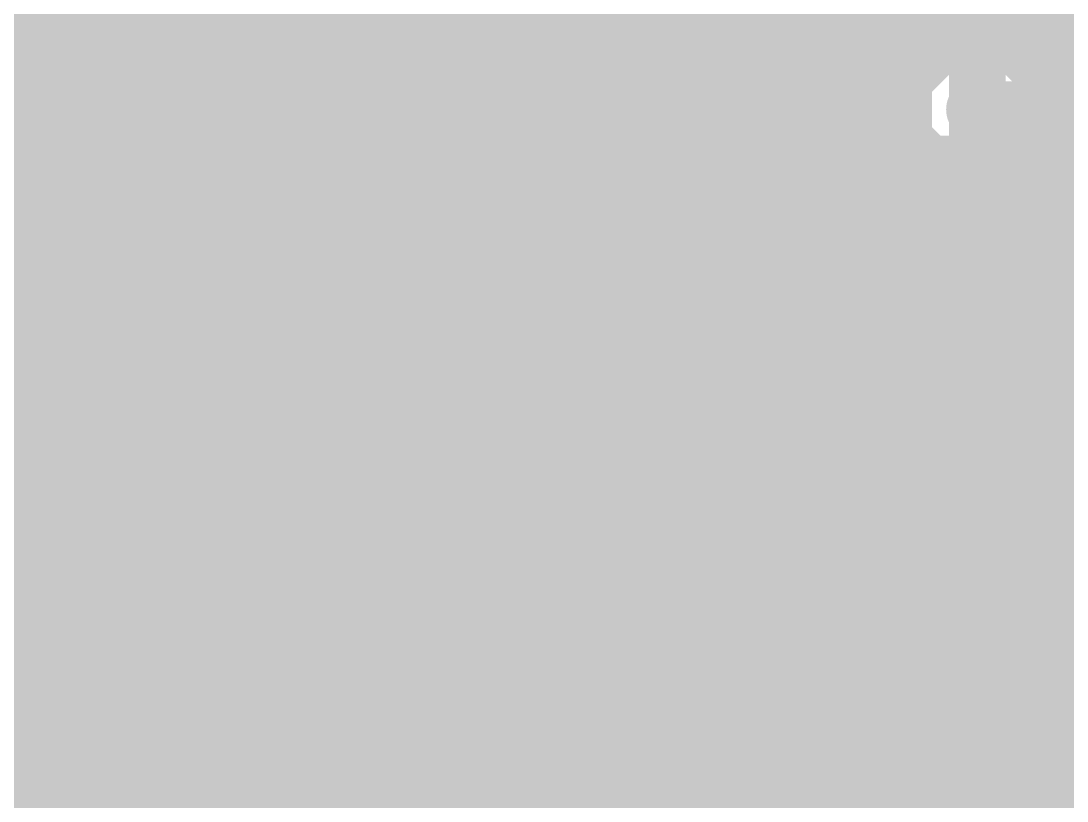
# Model space of a CAD drawing. Extents: x -5 to 208, y -5 to 206.
# Drawn here: x 170.14 to 181.91, y 170.58 to 179.36 of the extents above; entities that cross this region are included whole.
import ezdxf

# ---------------------------------------------------------------- set-up
doc = ezdxf.new("R2010")
doc.units = 0
doc.header["$MEASUREMENT"] = 0
doc.layers.get('0').update_dxf_attribs({"linetype": 'CONTINUOUS'})
for name, color, linetype in [('22-301-0_BOT', 7, 'CONTINUOUS'), ('22-301-0_DRD', 7, 'CONTINUOUS'), ('22-301-0_IN1', 1, 'CONTINUOUS'), ('22-301-0_IN2', 4, 'CONTINUOUS'), ('22-301-0_SMT', 5, 'CONTINUOUS'), ('22-301-0_SST', 10, 'CONTINUOUS'), ('22-301-0_TOP', 14, 'CONTINUOUS'), ('THRUHOLE_TAP', 11, 'CONTINUOUS')]:
    doc.layers.add(name, color=color, linetype=linetype)

# ---------------------------------------------------------------- blocks, each defined once
blk = doc.blocks.new('ROUND_66')
at = {"const_width": 0.35052}
blk.add_lwpolyline([(-0.17526, 0, 1), (0.17526, 0, 1)], format="xyb", close=True, dxfattribs=at)
blk = doc.blocks.new('ROUND_70')
at = {"const_width": 0.35052}
blk.add_lwpolyline([(-0.17526, 0, 1), (0.17526, 0, 1)], format="xyb", close=True, dxfattribs=at)
blk = doc.blocks.new('ROUND_69')
at = {"const_width": 0.35052}
blk.add_lwpolyline([(-0.17526, 0, 1), (0.17526, 0, 1)], format="xyb", close=True, dxfattribs=at)
blk = doc.blocks.new('RECTANGLE_6')
blk.add_solid([(0.4826, 0.4064), (0.4826, -0.4064), (-0.4826, 0.4064), (-0.4826, -0.4064)])
blk = doc.blocks.new('OBLONG_49')
at = {"const_width": 0.65024}
blk.add_lwpolyline([(0, 0.50038), (0, -0.50038)], dxfattribs=at)
at = {"const_width": 0.32512}
for points in [[(-0.16256, 0.50038, 1), (0.16256, 0.50038, 1)], [(-0.16256, -0.50038, 1), (0.16256, -0.50038, 1)]]:
    blk.add_lwpolyline(points, format="xyb", close=True, dxfattribs=at)
blk = doc.blocks.new('ROUND_74')
at = {"const_width": 0.10033}
blk.add_lwpolyline([(-0.050164, 0, 1), (0.050164, 0, 1)], format="xyb", close=True, dxfattribs=at)

msp = doc.modelspace()

# ---------------------------------------------------------------- linework, layer by layer
at = {"layer": '22-301-0_BOT'}
for points, const_width in [([(179.1462, 192.07226), (179.1462, 166.37)], 0.254), ([(179.3748, 192.1383), (179.3748, 166.37)], 0.254), ([(179.6034, 192.1383), (179.6034, 166.37)], 0.254), ([(179.832, 192.1383), (179.832, 166.37)], 0.254), ([(180.0606, 192.1383), (180.0606, 166.37)], 0.254), ([(180.2892, 192.1383), (180.2892, 178.65852)], 0.254), ([(180.5178, 192.1383), (180.5178, 178.92268)], 0.254), ([(180.7464, 192.1383), (180.7464, 179.02174)], 0.254), ([(180.975, 192.1383), (180.975, 179.03444)], 0.254), ([(181.2036, 192.1383), (181.2036, 179.0065)], 0.254), ([(181.4322, 192.1383), (181.4322, 179.0065)], 0.254), ([(181.6608, 192.1383), (181.6608, 179.0065)], 0.254), ([(181.8894, 192.1383), (181.8894, 179.0065)], 0.254), ([(178.9176, 191.84366), (178.9176, 170.04284)], 0.254), ([(178.689, 191.61506), (178.689, 170.2816)], 0.254), ([(178.4604, 191.38646), (178.4604, 170.5102)], 0.254), ([(178.2318, 191.15786), (178.2318, 170.7388)], 0.254), ([(178.0032, 190.92926), (178.0032, 170.87088)], 0.254), ([(177.7746, 190.70066), (177.7746, 170.9039)], 0.254), ([(177.546, 190.47206), (177.546, 170.9039)], 0.254), ([(177.3174, 190.24346), (177.3174, 170.9039)], 0.254), ([(177.0888, 190.01486), (177.0888, 170.9039)], 0.254), ([(176.8602, 189.78626), (176.8602, 170.9039)], 0.254), ([(176.6316, 189.55766), (176.6316, 170.9039)], 0.254), ([(176.403, 189.32906), (176.403, 170.9039)], 0.254), ([(176.1744, 189.10554), (176.1744, 170.9039)], 0.254), ([(170.2308, 188.9633), (170.2308, 166.37)], 0.254), ([(170.4594, 188.9633), (170.4594, 166.37)], 0.254), ([(170.688, 188.9633), (170.688, 166.37)], 0.254), ([(170.9166, 188.9633), (170.9166, 166.37)], 0.254), ([(171.1452, 188.9633), (171.1452, 166.37)], 0.254), ([(171.3738, 188.9633), (171.3738, 166.37)], 0.254), ([(171.6024, 188.9633), (171.6024, 166.37)], 0.254), ([(171.831, 188.9633), (171.831, 166.37)], 0.254), ([(172.0596, 188.9633), (172.0596, 166.37)], 0.254), ([(172.2882, 188.9633), (172.2882, 166.37)], 0.254), ([(172.5168, 188.9633), (172.5168, 166.37)], 0.254), ([(172.7454, 188.9633), (172.7454, 166.37)], 0.254), ([(172.974, 188.9633), (172.974, 166.37)], 0.254), ([(173.2026, 188.9633), (173.2026, 170.18)], 0.254), ([(173.4312, 188.9633), (173.4312, 170.4086)], 0.254), ([(173.6598, 188.9633), (173.6598, 170.6372)], 0.254), ([(173.8884, 188.9633), (173.8884, 170.8277)], 0.254), ([(174.117, 188.9633), (174.117, 170.89882)], 0.254), ([(174.3456, 188.9633), (174.3456, 170.9039)], 0.254), ([(174.5742, 188.9633), (174.5742, 170.9039)], 0.254), ([(174.8028, 188.9633), (174.8028, 170.9039)], 0.254), ([(175.0314, 188.9633), (175.0314, 170.9039)], 0.254), ([(175.26, 188.9633), (175.26, 170.9039)], 0.254), ([(175.4886, 188.9633), (175.4886, 170.9039)], 0.254), ([(175.7172, 188.9633), (175.7172, 170.9039)], 0.254), ([(175.9458, 188.9887), (175.9458, 170.9039)], 0.254), ([(187.5028, 179.4002), (118.9482, 179.4002)], 0.254), ([(187.5028, 179.1716), (118.9482, 179.1716)], 0.254), ([(186.93892, 179.0065), (181.10454, 179.0065)], 0.254), ([(186.93892, 179.0065), (181.10454, 179.0065)], 0.254), ([(180.55082, 178.943), (149.04212, 178.943)], 0.254), ([(180.31968, 178.7144), (149.20976, 178.7144)], 0.254), ([(187.1472, 178.3588), (180.8988, 178.3588)], 0.635), ([(187.2742, 178.3588), (187.1472, 178.3588), (180.8988, 178.3588)], 0.635), ([(180.23078, 178.4858), (149.26818, 178.4858)], 0.254), ([(180.2257, 178.2572), (149.24532, 178.2572)], 0.254), ([(180.30444, 178.0286), (149.13356, 178.0286)], 0.254), ([(180.2892, 178.05654), (180.2892, 166.37)], 0.254), ([(180.51018, 177.8), (148.8313, 177.8)], 0.254), ([(180.5178, 177.79492), (180.5178, 166.37)], 0.254), ([(180.7464, 177.69586), (180.7464, 166.37)], 0.254), ([(180.975, 177.68316), (180.975, 166.37)], 0.254), ([(186.93892, 177.7111), (181.10454, 177.7111)], 0.254), ([(186.93892, 177.7111), (181.10454, 177.7111)], 0.254), ([(181.2036, 177.7111), (181.2036, 166.37)], 0.254), ([(181.4322, 177.7111), (181.4322, 166.37)], 0.254), ([(181.6608, 177.7111), (181.6608, 166.37)], 0.254), ([(181.8894, 177.7111), (181.8894, 166.37)], 0.254), ([(187.5028, 177.5714), (118.9482, 177.5714)], 0.254), ([(187.5028, 177.3428), (118.9482, 177.3428)], 0.254), ([(187.5028, 177.1142), (118.9482, 177.1142)], 0.254), ([(187.5028, 176.8856), (118.9482, 176.8856)], 0.254), ([(187.5028, 176.657), (118.9482, 176.657)], 0.254), ([(187.28436, 176.4284), (118.9482, 176.4284)], 0.254), ([(187.09894, 176.1998), (119.63908, 176.1998)], 0.254), ([(187.03036, 175.9712), (119.84736, 175.9712)], 0.254), ([(187.04306, 175.7426), (119.92356, 175.7426)], 0.254), ([(187.14212, 175.514), (119.92102, 175.514)], 0.254), ([(187.2488, 175.2854), (119.83212, 175.2854)], 0.254), ([(187.2488, 175.0568), (119.60098, 175.0568)], 0.254), ([(187.2488, 174.8282), (149.09292, 174.8282)], 0.254), ([(187.2488, 174.5996), (149.23008, 174.5996)], 0.254), ([(187.2488, 174.371), (149.27072, 174.371)], 0.254), ([(187.2488, 174.1424), (149.23008, 174.1424)], 0.254), ([(187.2488, 173.9138), (149.09292, 173.9138)], 0.254), ([(187.2488, 173.6852), (119.4562, 173.6852)], 0.254), ([(187.2488, 173.4566), (120.23852, 173.4566)], 0.254), ([(187.2488, 173.228), (120.39092, 173.228)], 0.254), ([(187.2488, 172.9994), (120.43918, 172.9994)], 0.254), ([(187.2488, 172.7708), (120.4087, 172.7708)], 0.254), ([(187.2488, 172.5422), (120.28678, 172.5422)], 0.254), ([(187.2488, 172.3136), (119.9642, 172.3136)], 0.254), ([(187.2488, 172.085), (119.9642, 172.085)], 0.254), ([(187.2488, 171.8564), (119.9642, 171.8564)], 0.254), ([(183.12638, 171.6278), (119.9642, 171.6278)], 0.254), ([(182.92064, 171.3992), (119.9642, 171.3992)], 0.254), ([(182.8419, 171.1706), (119.9642, 171.1706)], 0.254), ([(182.84698, 170.942), (119.9642, 170.942)], 0.254), ([(177.8, 170.9039), (174.1932, 170.9039)], 0.254), ([(173.73346, 170.7134), (119.9642, 170.7134)], 0.254), ([(173.72838, 170.70578), (173.20768, 170.18762)], 0.254), ([(182.93588, 170.7134), (178.2572, 170.7134)], 0.254), ([(178.26482, 170.70578), (178.83378, 170.13682)], 0.254), ([(173.50486, 170.4848), (119.9642, 170.4848)], 0.254), ([(183.16702, 170.4848), (178.4858, 170.4848)], 0.254)]:
    msp.add_lwpolyline(points, dxfattribs=dict(at, const_width=const_width))
at = {"layer": '22-301-0_BOT', "const_width": 0.254}
for points in [[(180.8988, 179.03952, 0.4142136), (180.21808, 178.3588)], [(181.10454, 179.0065, 0.0770437), (180.8988, 179.03839)], [(180.21808, 178.3588, 0.4142136), (180.8988, 177.67808)], [(180.8988, 177.67808, 0.0770435), (181.10488, 177.71002)], [(174.1932, 170.9039, 0.1989129), (173.73521, 170.71419)], [(174.1932, 170.9039, 0.1989129), (173.73521, 170.71419)], [(178.2572, 170.7134, 0.1989124), (177.8, 170.90278)]]:
    msp.add_lwpolyline(points, format="xyb", dxfattribs=at)
at = {"layer": '22-301-0_DRD', "const_width": 0.254}
for points in [[(180.6448, 178.9938), (180.2638, 178.6128)], [(180.6448, 178.9938), (180.2638, 178.6128)], [(181.1528, 178.9938), (180.6448, 178.9938)], [(181.1528, 178.9938), (180.6448, 178.9938)], [(181.5338, 178.6128), (181.1528, 178.9938)], [(181.5338, 178.6128), (181.1528, 178.9938)], [(180.2638, 178.6128), (180.2638, 178.1048)], [(180.2638, 178.6128), (180.2638, 178.1048)], [(181.5338, 178.1048), (181.5338, 178.6128)], [(181.5338, 178.1048), (181.5338, 178.6128)], [(180.2638, 178.1048), (180.6448, 177.7238)], [(180.2638, 178.1048), (180.6448, 177.7238)], [(181.1528, 177.7238), (181.5338, 178.1048)], [(181.1528, 177.7238), (181.5338, 178.1048)], [(180.6448, 177.7238), (181.1528, 177.7238)], [(180.6448, 177.7238), (181.1528, 177.7238)], [(180.721, 175.26), (180.34, 174.879)], [(180.721, 175.26), (180.34, 174.879)], [(181.229, 175.26), (180.721, 175.26)], [(181.229, 175.26), (180.721, 175.26)], [(181.61, 174.879), (181.229, 175.26)], [(181.61, 174.879), (181.229, 175.26)], [(180.34, 174.879), (180.34, 174.371)], [(180.34, 174.879), (180.34, 174.371)], [(181.61, 174.371), (181.61, 174.879)], [(181.61, 174.371), (181.61, 174.879)], [(180.34, 174.371), (180.721, 173.99)], [(180.34, 174.371), (180.721, 173.99)], [(181.229, 173.99), (181.61, 174.371)], [(181.229, 173.99), (181.61, 174.371)], [(180.721, 173.99), (181.229, 173.99)], [(180.721, 173.99), (181.229, 173.99)], [(170.18, 171.704), (169.799, 172.085)], [(170.18, 171.704), (169.799, 172.085)], [(170.18, 171.196), (170.18, 171.704)], [(170.18, 171.196), (170.18, 171.704)], [(169.799, 170.815), (170.18, 171.196)], [(169.799, 170.815), (170.18, 171.196)]]:
    msp.add_lwpolyline(points, dxfattribs=at)
at = {"layer": '22-301-0_IN1', "const_width": 0.254}
for points in [[(171.6532, 203.327), (171.6532, 167.259)], [(171.8818, 203.327), (171.8818, 167.259)], [(172.1104, 203.327), (172.1104, 167.259)], [(172.339, 203.327), (172.339, 167.259)], [(172.5676, 203.327), (172.5676, 167.259)], [(172.7962, 203.327), (172.7962, 167.259)], [(173.0248, 203.327), (173.0248, 169.8625)], [(173.2534, 203.327), (173.2534, 170.16476)], [(173.482, 203.327), (173.482, 170.27652)], [(173.7106, 203.327), (173.7106, 170.29938)], [(173.9392, 203.327), (173.9392, 170.24096)], [(174.1678, 203.327), (174.1678, 170.07332)], [(174.3964, 203.327), (174.3964, 167.259)], [(174.625, 203.327), (174.625, 167.259)], [(174.8536, 203.327), (174.8536, 167.259)], [(175.0822, 203.327), (175.0822, 167.259)], [(175.3108, 203.327), (175.3108, 167.259)], [(175.5394, 203.327), (175.5394, 167.259)], [(175.768, 203.327), (175.768, 167.259)], [(175.9966, 203.327), (175.9966, 167.259)], [(176.2252, 203.327), (176.2252, 167.259)], [(176.4538, 203.327), (176.4538, 167.259)], [(176.6824, 203.327), (176.6824, 167.259)], [(176.911, 203.327), (176.911, 167.259)], [(177.1396, 203.327), (177.1396, 164.846)], [(177.3682, 203.327), (177.3682, 164.846)], [(177.5968, 203.327), (177.5968, 164.846)], [(177.8254, 203.327), (177.8254, 170.00728)], [(178.054, 203.327), (178.054, 170.21556)], [(178.2826, 203.327), (178.2826, 170.29176)], [(178.5112, 203.327), (178.5112, 170.28922)], [(178.7398, 203.327), (178.7398, 170.20032)], [(178.9684, 203.327), (178.9684, 169.96918)], [(179.197, 203.327), (179.197, 164.846)], [(179.4256, 203.327), (179.4256, 164.846)], [(179.6542, 203.327), (179.6542, 164.846)], [(179.8828, 203.327), (179.8828, 164.846)], [(180.1114, 203.327), (180.1114, 164.846)], [(180.34, 203.327), (180.34, 178.74488)], [(180.5686, 203.327), (180.5686, 178.95316)], [(180.7972, 203.327), (180.7972, 179.02936)], [(181.0258, 203.327), (181.0258, 179.02682)], [(181.2544, 203.327), (181.2544, 178.93792)], [(181.483, 203.327), (181.483, 178.70678)], [(181.7116, 203.327), (181.7116, 164.846)], [(181.9402, 203.327), (181.9402, 164.846)], [(171.4246, 200.60666), (171.4246, 167.259)], [(171.196, 200.19772), (171.196, 167.259)], [(170.9674, 200.00214), (170.9674, 167.259)], [(170.053, 199.8726), (170.053, 167.259)], [(170.2816, 199.82942), (170.2816, 167.259)], [(170.5102, 199.8345), (170.5102, 167.259)], [(170.7388, 199.89038), (170.7388, 167.259)], [(199.644, 179.3494), (118.79072, 179.3494)], [(199.644, 179.1208), (107.73664, 179.1208)], [(180.47716, 178.8922), (149.09292, 178.8922)], [(186.72556, 178.8922), (181.32044, 178.8922)], [(180.29174, 178.6636), (149.23008, 178.6636)], [(186.54014, 178.6636), (181.50586, 178.6636)], [(180.22316, 178.435), (149.27072, 178.435)], [(186.47156, 178.435), (181.57444, 178.435)], [(180.23586, 178.2064), (149.23008, 178.2064)], [(186.48426, 178.2064), (181.56174, 178.2064)], [(180.33492, 177.9778), (149.09292, 177.9778)], [(180.34, 177.97018), (180.34, 164.846)], [(186.58332, 177.9778), (181.46268, 177.9778)], [(181.483, 178.01082), (181.483, 164.846)], [(180.59654, 177.7492), (111.27232, 177.7492)], [(180.5686, 177.76444), (180.5686, 164.846)], [(180.7972, 177.6857), (180.7972, 164.846)], [(181.0258, 177.69078), (181.0258, 164.846)], [(186.84494, 177.7492), (181.19852, 177.7492)], [(181.2544, 177.77968), (181.2544, 164.846)], [(189.20206, 177.5206), (111.16056, 177.5206)], [(189.30112, 177.292), (110.8583, 177.292)], [(189.56274, 177.0634), (97.31502, 177.0634)], [(199.644, 176.8348), (97.68078, 176.8348)], [(199.644, 176.6062), (97.8027, 176.6062)], [(187.22594, 176.3776), (97.83318, 176.3776)], [(187.07608, 176.149), (119.70512, 176.149)], [(187.02528, 175.9204), (119.87276, 175.9204)], [(187.05576, 175.6918), (119.93118, 175.6918)], [(187.18022, 175.4632), (119.90832, 175.4632)], [(187.54344, 175.2346), (119.79656, 175.2346)], [(199.644, 175.006), (148.8313, 175.006)], [(199.644, 174.7774), (149.13356, 174.7774)], [(199.644, 174.5488), (149.24532, 174.5488)], [(199.644, 174.3202), (149.26818, 174.3202)], [(199.644, 174.0916), (149.20976, 174.0916)], [(199.644, 173.863), (149.04212, 173.863)], [(199.644, 173.6344), (119.92102, 173.6344)], [(199.644, 173.4058), (120.28678, 173.4058)], [(199.644, 173.1772), (120.4087, 173.1772)], [(199.644, 172.9486), (120.43918, 172.9486)], [(199.644, 172.72), (120.39092, 172.72)], [(199.644, 172.4914), (120.23852, 172.4914)], [(199.644, 172.2628), (112.03432, 172.2628)], [(199.644, 172.0342), (112.05718, 172.0342)], [(199.644, 171.8056), (111.99876, 171.8056)], [(183.06288, 171.577), (111.83112, 171.577)], [(182.89524, 171.3484), (109.25556, 171.3484)], [(182.83682, 171.1198), (109.17936, 171.1198)], [(182.85714, 170.8912), (108.97108, 170.8912)], [(182.9689, 170.6626), (92.49918, 170.6626)]]:
    msp.add_lwpolyline(points, dxfattribs=at)
for points in [[(180.8988, 179.03952, 0.4142136), (180.21808, 178.3588)], [(181.57952, 178.3588, 0.4142136), (180.8988, 179.03952)], [(180.21808, 178.3588, 0.4142136), (180.8988, 177.67808)], [(180.8988, 177.67808, 0.4142136), (181.57952, 178.3588)]]:
    msp.add_lwpolyline(points, format="xyb", dxfattribs=at)
at = {"layer": '22-301-0_IN2', "const_width": 0.254}
for points in [[(22.352, 180.467), (22.352, 180.34), (23.368, 179.324), (106.172, 179.324), (106.807, 179.959), (107.315, 179.959), (108.077, 179.197), (146.812, 179.197), (147.066, 179.451), (196.469, 179.451), (197.485, 180.467)], [(189.865, 177.673), (148.209, 177.673), (147.955, 177.927), (110.617, 177.927)], [(189.36208, 177.2158), (148.209, 177.2158)], [(170.053, 177.2158), (170.053, 176.3522)], [(170.2816, 177.2158), (170.2816, 176.3522)], [(170.5102, 177.2158), (170.5102, 176.3522)], [(170.7388, 177.2158), (170.7388, 176.3522)], [(170.9674, 177.2158), (170.9674, 176.3522)], [(171.196, 177.2158), (171.196, 176.3522)], [(171.4246, 177.2158), (171.4246, 176.3522)], [(171.6532, 177.2158), (171.6532, 176.3522)], [(171.8818, 177.2158), (171.8818, 176.3522)], [(172.1104, 177.2158), (172.1104, 176.3522)], [(172.339, 177.2158), (172.339, 176.3522)], [(172.5676, 177.2158), (172.5676, 176.3522)], [(172.7962, 177.2158), (172.7962, 176.3522)], [(173.0248, 177.2158), (173.0248, 176.3522)], [(173.2534, 177.2158), (173.2534, 176.3522)], [(173.482, 177.2158), (173.482, 176.3522)], [(173.7106, 177.2158), (173.7106, 176.3522)], [(173.9392, 177.2158), (173.9392, 176.3522)], [(174.1678, 177.2158), (174.1678, 176.3522)], [(174.3964, 177.2158), (174.3964, 176.3522)], [(174.625, 177.2158), (174.625, 176.3522)], [(174.8536, 177.2158), (174.8536, 176.3522)], [(175.0822, 177.2158), (175.0822, 176.3522)], [(175.3108, 177.2158), (175.3108, 176.3522)], [(175.5394, 177.2158), (175.5394, 176.3522)], [(175.768, 177.2158), (175.768, 176.3522)], [(175.9966, 177.2158), (175.9966, 176.3522)], [(176.2252, 177.2158), (176.2252, 176.3522)], [(176.4538, 177.2158), (176.4538, 176.3522)], [(176.6824, 177.2158), (176.6824, 176.3522)], [(176.911, 177.2158), (176.911, 176.3522)], [(177.1396, 177.2158), (177.1396, 176.3522)], [(177.3682, 177.2158), (177.3682, 176.3522)], [(177.5968, 177.2158), (177.5968, 176.3522)], [(177.8254, 177.2158), (177.8254, 176.3522)], [(178.054, 177.2158), (178.054, 176.3522)], [(178.2826, 177.2158), (178.2826, 176.3522)], [(178.5112, 177.2158), (178.5112, 176.3522)], [(178.7398, 177.2158), (178.7398, 176.3522)], [(178.9684, 177.2158), (178.9684, 176.3522)], [(179.197, 177.2158), (179.197, 176.3522)], [(179.4256, 177.2158), (179.4256, 176.3522)], [(179.6542, 177.2158), (179.6542, 176.3522)], [(179.8828, 177.2158), (179.8828, 176.3522)], [(180.1114, 177.2158), (180.1114, 176.3522)], [(180.34, 177.2158), (180.34, 176.3522)], [(180.5686, 177.2158), (180.5686, 176.3522)], [(180.7972, 177.2158), (180.7972, 176.3522)], [(181.0258, 177.2158), (181.0258, 176.3522)], [(181.2544, 177.2158), (181.2544, 176.3522)], [(181.483, 177.2158), (181.483, 176.3522)], [(181.7116, 177.2158), (181.7116, 176.3522)], [(181.9402, 177.2158), (181.9402, 176.3522)], [(199.644, 176.9872), (97.50298, 176.9872)], [(199.644, 176.7586), (147.60702, 176.7586)], [(187.46216, 176.53), (147.83816, 176.53)], [(97.155, 176.403), (147.32, 176.403), (147.828, 175.895), (187.706, 175.895)], [(187.20308, 176.3522), (148.01596, 176.3522)], [(187.20308, 175.4378), (148.16836, 175.4378)], [(170.053, 175.4378), (170.053, 172.6692)], [(170.2816, 175.4378), (170.2816, 172.6692)], [(170.5102, 175.4378), (170.5102, 172.6692)], [(170.7388, 175.4378), (170.7388, 172.6692)], [(170.9674, 175.4378), (170.9674, 172.6692)], [(171.196, 175.4378), (171.196, 172.6692)], [(171.4246, 175.4378), (171.4246, 172.6692)], [(171.6532, 175.4378), (171.6532, 172.6692)], [(171.8818, 175.4378), (171.8818, 172.6692)], [(172.1104, 175.4378), (172.1104, 172.6692)], [(172.339, 175.4378), (172.339, 172.6692)], [(172.5676, 175.4378), (172.5676, 172.6692)], [(172.7962, 175.4378), (172.7962, 172.6692)], [(173.0248, 175.4378), (173.0248, 172.6692)], [(173.2534, 175.4378), (173.2534, 172.6692)], [(173.482, 175.4378), (173.482, 172.6692)], [(173.7106, 175.4378), (173.7106, 172.6692)], [(173.9392, 175.4378), (173.9392, 172.6692)], [(174.1678, 175.4378), (174.1678, 172.6692)], [(174.3964, 175.4378), (174.3964, 172.6692)], [(174.625, 175.4378), (174.625, 172.6692)], [(174.8536, 175.4378), (174.8536, 172.6692)], [(175.0822, 175.4378), (175.0822, 172.6692)], [(175.3108, 175.4378), (175.3108, 172.6692)], [(175.5394, 175.4378), (175.5394, 172.6692)], [(175.768, 175.4378), (175.768, 172.6692)], [(175.9966, 175.4378), (175.9966, 172.6692)], [(176.2252, 175.4378), (176.2252, 172.6692)], [(176.4538, 175.4378), (176.4538, 172.6692)], [(176.6824, 175.4378), (176.6824, 172.6692)], [(176.911, 175.4378), (176.911, 172.6692)], [(177.1396, 175.4378), (177.1396, 172.6692)], [(177.3682, 175.4378), (177.3682, 172.6692)], [(177.5968, 175.4378), (177.5968, 172.6692)], [(177.8254, 175.4378), (177.8254, 172.6692)], [(178.054, 175.4378), (178.054, 172.6692)], [(178.2826, 175.4378), (178.2826, 172.6692)], [(178.5112, 175.4378), (178.5112, 172.6692)], [(178.7398, 175.4378), (178.7398, 172.6692)], [(178.9684, 175.4378), (178.9684, 172.6692)], [(179.197, 175.4378), (179.197, 172.6692)], [(179.4256, 175.4378), (179.4256, 172.6692)], [(179.6542, 175.4378), (179.6542, 172.6692)], [(179.8828, 175.4378), (179.8828, 172.6692)], [(180.1114, 175.4378), (180.1114, 172.6692)], [(180.34, 175.4378), (180.34, 172.6692)], [(180.5686, 175.4378), (180.5686, 172.6692)], [(180.7972, 175.4378), (180.7972, 172.6692)], [(181.0258, 175.4378), (181.0258, 172.6692)], [(181.2544, 175.4378), (181.2544, 172.6692)], [(181.483, 175.4378), (181.483, 172.6692)], [(181.7116, 175.4378), (181.7116, 172.6692)], [(181.9402, 175.4378), (181.9402, 172.6692)], [(187.25388, 175.387), (148.21916, 175.387)], [(199.644, 175.1584), (148.44776, 175.1584)], [(199.644, 174.9298), (148.97608, 174.9298)], [(199.644, 174.7012), (149.18436, 174.7012)], [(199.644, 174.4726), (149.26056, 174.4726)], [(199.644, 174.244), (149.25802, 174.244)], [(199.644, 174.0154), (149.16912, 174.0154)], [(199.644, 173.7868), (148.93798, 173.7868)], [(199.644, 173.5582), (120.10898, 173.5582)], [(199.644, 173.3296), (120.34012, 173.3296)], [(199.644, 173.101), (120.42902, 173.101)], [(199.644, 172.8724), (120.43156, 172.8724)], [(182.499, 172.6692), (120.36806, 172.6692)], [(183.515, 171.069), (183.515, 171.196), (182.499, 172.212), (111.252, 172.212), (111.379, 172.085)], [(182.3339, 171.7294), (111.95812, 171.7294)], [(182.3085, 171.7548), (111.97336, 171.7548)], [(170.053, 171.7548), (170.053, 170.7642)], [(170.2816, 171.7548), (170.2816, 170.7642)], [(170.5102, 171.7548), (170.5102, 170.7642)], [(170.7388, 171.7548), (170.7388, 170.7642)], [(170.9674, 171.7548), (170.9674, 170.7642)], [(171.196, 171.7548), (171.196, 170.7642)], [(171.4246, 171.7548), (171.4246, 170.7642)], [(171.6532, 171.7548), (171.6532, 170.7642)], [(171.8818, 171.7548), (171.8818, 170.7642)], [(172.1104, 171.7548), (172.1104, 170.7642)], [(172.339, 171.7548), (172.339, 170.7642)], [(172.5676, 171.7548), (172.5676, 170.7642)], [(172.7962, 171.7548), (172.7962, 170.7642)], [(173.0248, 171.7548), (173.0248, 170.7642)], [(173.2534, 171.7548), (173.2534, 170.7642)], [(173.482, 171.7548), (173.482, 170.7642)], [(173.7106, 171.7548), (173.7106, 170.7642)], [(173.9392, 171.7548), (173.9392, 170.7642)], [(174.1678, 171.7548), (174.1678, 170.7642)], [(174.3964, 171.7548), (174.3964, 170.7642)], [(174.625, 171.7548), (174.625, 170.7642)], [(174.8536, 171.7548), (174.8536, 170.7642)], [(175.0822, 171.7548), (175.0822, 170.7642)], [(175.3108, 171.7548), (175.3108, 170.7642)], [(175.5394, 171.7548), (175.5394, 170.7642)], [(175.768, 171.7548), (175.768, 170.7642)], [(175.9966, 171.7548), (175.9966, 170.7642)], [(176.2252, 171.7548), (176.2252, 170.7642)], [(176.4538, 171.7548), (176.4538, 170.7642)], [(176.6824, 171.7548), (176.6824, 170.7642)], [(176.911, 171.7548), (176.911, 170.7642)], [(177.1396, 171.7548), (177.1396, 170.7642)], [(177.3682, 171.7548), (177.3682, 170.7642)], [(177.5968, 171.7548), (177.5968, 170.7642)], [(177.8254, 171.7548), (177.8254, 170.7642)], [(178.054, 171.7548), (178.054, 170.7642)], [(178.2826, 171.7548), (178.2826, 170.7642)], [(178.5112, 171.7548), (178.5112, 170.7642)], [(178.7398, 171.7548), (178.7398, 170.7642)], [(178.9684, 171.7548), (178.9684, 170.7642)], [(179.197, 171.7548), (179.197, 170.7642)], [(179.4256, 171.7548), (179.4256, 170.7642)], [(179.6542, 171.7548), (179.6542, 170.7642)], [(179.8828, 171.7548), (179.8828, 170.7642)], [(180.1114, 171.7548), (180.1114, 170.7642)], [(180.34, 171.7548), (180.34, 170.7642)], [(180.5686, 171.7548), (180.5686, 170.7642)], [(180.7972, 171.7548), (180.7972, 170.7642)], [(181.0258, 171.7548), (181.0258, 170.7642)], [(181.2544, 171.7548), (181.2544, 170.7642)], [(181.483, 171.7548), (181.483, 170.7642)], [(181.7116, 171.7548), (181.7116, 170.7642)], [(181.9402, 171.7548), (181.9402, 170.7642)], [(182.5625, 171.5008), (111.72698, 171.5008)], [(182.7911, 171.2722), (109.24032, 171.2722)], [(182.83428, 171.0436), (121.95302, 171.0436)], [(182.88508, 170.815), (122.18416, 170.815)], [(182.90794, 170.7642), (122.23496, 170.7642)]]:
    msp.add_lwpolyline(points, dxfattribs=at)
at = {"layer": '22-301-0_SST', "const_width": 0.1524}
for points in [[(180.1622, 179.07), (179.9336, 179.07), (179.9336, 182.245), (184.4802, 182.245), (184.4802, 179.07), (180.1622, 179.07)], [(175.0695, 180.5305), (175.0695, 177.6095), (176.7078, 177.6095), (176.7078, 180.5305), (175.0695, 180.5305)], [(180.1495, 177.9905), (180.1495, 175.0695), (181.7878, 175.0695), (181.7878, 177.9905), (180.1495, 177.9905)], [(168.7195, 177.3555), (168.7195, 174.4345), (170.3578, 174.4345), (170.3578, 177.3555), (168.7195, 177.3555)], [(171.2595, 177.3555), (171.2595, 174.4345), (172.8978, 174.4345), (172.8978, 177.3555), (171.2595, 177.3555)], [(173.1645, 177.3555), (173.1645, 174.4345), (174.8028, 174.4345), (174.8028, 177.3555), (173.1645, 177.3555)], [(175.0695, 177.3555), (175.0695, 174.4345), (176.7078, 174.4345), (176.7078, 177.3555), (175.0695, 177.3555)], [(178.88458, 176.87036), (178.7144, 176.93132), (178.7144, 177.28692), (178.88458, 177.34534), (179.56276, 177.34534), (179.7304, 177.28692), (179.7304, 176.93132), (179.56276, 176.87036)], [(178.7144, 176.38776), (179.7304, 176.03216), (179.7304, 176.50714)], [(178.7144, 175.54956), (179.7304, 175.19396), (179.7304, 175.66894)], [(169.60342, 174.19828), (169.60342, 173.84268), (169.77106, 173.7233), (169.94124, 173.7233), (170.11142, 173.84268), (170.11142, 174.19828), (169.09542, 174.19828)], [(179.63642, 174.19828), (179.63642, 173.84268), (179.80406, 173.7233), (179.97424, 173.7233), (180.14442, 173.84268), (180.14442, 174.19828), (179.12842, 174.19828)], [(172.1104, 174.04334), (172.1104, 173.68774), (172.28058, 173.56836), (172.45076, 173.56836), (172.6184, 173.68774), (172.6184, 174.04334), (171.6024, 174.04334)], [(173.8884, 174.04334), (173.8884, 173.68774), (174.05858, 173.56836), (174.22876, 173.56836), (174.3964, 173.68774), (174.3964, 174.04334), (173.3804, 174.04334)], [(175.7934, 174.04334), (175.7934, 173.68774), (175.96358, 173.56836), (176.13376, 173.56836), (176.3014, 173.68774), (176.3014, 174.04334), (175.2854, 174.04334)], [(179.63642, 173.9011), (179.12842, 173.7233)], [(172.1104, 173.74616), (171.6024, 173.56836)], [(173.8884, 173.74616), (173.3804, 173.56836)], [(175.7934, 173.74616), (175.2854, 173.56836)], [(169.09542, 173.12386), (170.11142, 173.12386), (169.94124, 173.2407)], [(171.77258, 173.20514), (171.6024, 173.08576), (171.6024, 172.84954), (171.77258, 172.73016), (171.94276, 172.73016), (172.28058, 172.96892), (172.6184, 172.73016), (172.6184, 173.20514)], [(173.55058, 173.20514), (173.3804, 173.08576), (173.3804, 172.84954), (173.55058, 172.73016), (173.72076, 172.73016), (174.05858, 172.96892), (174.3964, 172.73016), (174.3964, 173.20514)], [(175.45558, 173.20514), (175.2854, 173.08576), (175.2854, 172.84954), (175.45558, 172.73016), (175.62576, 172.73016), (175.96358, 172.96892), (176.3014, 172.73016), (176.3014, 173.20514)], [(179.12842, 173.00448), (179.12842, 173.2407)], [(179.12842, 173.12386), (180.14442, 173.12386), (179.97424, 173.2407)], [(179.12842, 172.46346), (179.29606, 172.5803), (179.46624, 172.64126), (179.80406, 172.64126), (179.97424, 172.5803), (180.14442, 172.46346), (180.14442, 172.34408), (179.97424, 172.2247), (179.80406, 172.16628), (179.46624, 172.16628), (179.29606, 172.2247), (179.12842, 172.34408), (179.12842, 172.46346)], [(169.09542, 172.4025), (170.11142, 172.4025), (169.94124, 172.52188)], [(171.94276, 171.89196), (171.94276, 172.36694), (172.6184, 172.13072), (172.6184, 172.01134), (171.6024, 172.01134)], [(173.55058, 172.36694), (173.3804, 172.24756), (173.3804, 172.01134), (173.55058, 171.89196), (173.72076, 171.89196), (174.05858, 172.13072), (174.3964, 171.89196), (174.3964, 172.36694)], [(175.45558, 172.36694), (175.2854, 172.30852), (175.2854, 171.95292), (175.45558, 171.89196), (175.7934, 171.89196), (175.96358, 172.01134), (175.96358, 172.36694), (176.3014, 172.36694), (176.3014, 171.89196)], [(169.26306, 171.9199), (169.09542, 171.80306), (169.09542, 171.5643), (169.26306, 171.44746), (169.43324, 171.44746), (169.77106, 171.68368), (170.11142, 171.44746), (170.11142, 171.9199)], [(179.12842, 171.44746), (179.12842, 171.68368)], [(179.12842, 171.5643), (180.14442, 171.5643), (179.97424, 171.68368)], [(170.3705, 168.0845), (170.3705, 171.0055), (168.7322, 171.0055), (168.7322, 168.0845), (170.3705, 168.0845)], [(172.9105, 168.0845), (172.9105, 171.0055), (171.2722, 171.0055), (171.2722, 168.0845), (172.9105, 168.0845)], [(174.04842, 170.89628), (174.04842, 170.54068), (174.21606, 170.4213), (174.38624, 170.4213), (174.55642, 170.54068), (174.55642, 170.89628), (173.54042, 170.89628)], [(180.5305, 168.0845), (180.5305, 171.0055), (178.8922, 171.0055), (178.8922, 168.0845), (180.5305, 168.0845)], [(174.04842, 170.5991), (173.54042, 170.4213)]]:
    msp.add_lwpolyline(points, dxfattribs=at)
at = {"layer": '22-301-0_TOP'}
for points, const_width in [([(178.3334, 183.896), (178.3334, 176.83226)], 0.254), ([(178.1048, 183.6674), (178.1048, 176.60366)], 0.254), ([(177.8762, 183.4388), (177.8762, 176.16678)], 0.254), ([(177.6476, 183.2102), (177.6476, 173.35246)], 0.254), ([(177.419, 182.9816), (177.419, 173.12386)], 0.254), ([(177.1904, 182.753), (177.1904, 172.89526)], 0.254), ([(176.9618, 182.5244), (176.9618, 172.66666)], 0.254), ([(140.335, 178.435), (140.335, 180.086), (142.494, 182.245), (159.639, 182.245), (161.671, 180.213), (169.799, 180.213), (170.815, 179.197), (170.815, 178.435)], 0.635), ([(179.705, 170.2562), (182.245, 172.7962), (182.245, 180.848), (181.483, 181.61), (180.9242, 181.61)], 0.635), ([(176.8856, 180.6956), (176.8856, 179.2732)], 0.254), ([(174.9044, 180.51018), (174.9044, 179.2732)], 0.254), ([(174.9044, 180.51018), (174.9044, 179.2732)], 0.254), ([(172.847, 180.4035), (172.847, 179.27066)], 0.254), ([(173.0756, 180.4035), (173.0756, 177.5206)], 0.254), ([(173.3042, 180.4035), (173.3042, 177.5206)], 0.254), ([(173.5328, 180.4035), (173.5328, 177.5206)], 0.254), ([(173.7614, 180.4035), (173.7614, 177.5206)], 0.254), ([(173.99, 180.4035), (173.99, 177.5206)], 0.254), ([(174.2186, 180.4035), (174.2186, 177.5206)], 0.254), ([(174.4472, 180.4035), (174.4472, 177.5206)], 0.254), ([(174.6758, 180.42128), (174.6758, 177.5206)], 0.254), ([(178.562, 180.2765), (178.562, 177.06086)], 0.254), ([(178.74742, 180.00218), (179.62118, 179.12842)], 0.254), ([(178.7906, 179.959), (178.7906, 177.28946)], 0.254), ([(180.9242, 179.705), (180.594, 179.705), (180.8988, 179.4002), (180.8988, 178.3588), (180.8988, 177.3174), (180.9242, 177.292), (180.975, 177.2412)], 0.635), ([(179.0192, 179.7304), (179.0192, 177.51806)], 0.254), ([(174.9044, 179.451), (172.73778, 179.451)], 0.254), ([(179.2986, 179.451), (176.8856, 179.451)], 0.254), ([(179.2478, 179.5018), (179.2478, 177.74666)], 0.254), ([(174.9044, 179.2224), (172.86732, 179.2224)], 0.254), ([(176.8856, 179.2732), (176.8856, 178.8668)], 0.254), ([(179.5272, 179.2224), (176.8856, 179.2224)], 0.254), ([(179.4764, 179.2732), (179.4764, 177.96256)], 0.254), ([(174.9044, 178.9938), (172.91558, 178.9938)], 0.254), ([(179.7812, 178.9938), (176.8856, 178.9938)], 0.254), ([(179.705, 179.05476), (179.705, 178.07686)], 0.254), ([(179.7812, 179.00142), (179.7812, 178.8541)], 0.254), ([(172.91812, 178.93538), (172.91812, 177.93462)], 0.254), ([(174.9044, 178.8668), (174.9044, 177.5206)], 0.254), ([(176.8856, 178.8668), (176.8856, 177.5206)], 0.254), ([(180.0733, 178.8541), (179.7812, 178.8541)], 0.254), ([(179.9336, 178.8541), (179.9336, 178.1175)], 0.254), ([(180.0733, 178.8541), (180.0733, 178.58994)], 0.254), ([(174.9044, 178.7652), (172.91812, 178.7652)], 0.254), ([(180.0733, 178.7652), (176.8856, 178.7652)], 0.254), ([(169.545, 175.1838), (170.1038, 175.1838), (170.815, 175.895), (170.815, 178.435)], 0.635), ([(172.085, 178.435), (172.085, 176.6062)], 0.635), ([(174.9044, 178.5366), (172.91812, 178.5366)], 0.254), ([(175.895, 178.3588), (175.895, 176.6062)], 0.635), ([(180.0606, 178.5366), (176.8856, 178.5366)], 0.254), ([(180.8988, 178.3588), (180.8988, 177.3174), (180.9242, 177.292), (180.975, 177.2412)], 0.635), ([(180.8988, 178.3588), (180.8988, 177.3174), (180.9242, 177.292), (180.975, 177.2412)], 0.635), ([(174.9044, 178.308), (172.91812, 178.308)], 0.254), ([(180.04282, 178.308), (176.8856, 178.308)], 0.254), ([(179.9844, 178.1556), (179.9844, 178.1175)], 0.254), ([(180.06568, 178.1556), (179.9844, 178.1556)], 0.254), ([(174.9044, 178.0794), (172.91812, 178.0794)], 0.254), ([(179.71008, 178.0794), (176.8856, 178.0794)], 0.254), ([(179.9844, 178.1175), (179.959, 178.1175)], 0.254), ([(172.9105, 177.82794), (172.9105, 177.5206)], 0.254), ([(174.9044, 177.8508), (172.91304, 177.8508)], 0.254), ([(179.3494, 177.8508), (176.8856, 177.8508)], 0.254), ([(179.36718, 177.86858), (178.11242, 176.61382)], 0.254), ([(174.9044, 177.6222), (172.9105, 177.6222)], 0.254), ([(179.1208, 177.6222), (176.8856, 177.6222)], 0.254), ([(172.9994, 177.5206), (172.9105, 177.5206)], 0.254), ([(173.0756, 177.5206), (172.9994, 177.5206)], 0.254), ([(174.9044, 177.5206), (173.0756, 177.5206)], 0.254), ([(180.975, 177.2412), (180.9242, 177.292), (179.959, 177.292), (178.689, 176.022), (178.689, 173.228), (174.625, 169.164), (174.625, 166.62908)], 0.635), ([(176.8856, 177.5206), (176.8856, 177.4444)], 0.254), ([(176.8856, 177.4444), (176.8856, 176.0982)], 0.254), ([(178.8922, 177.3936), (176.8856, 177.3936)], 0.254), ([(178.6636, 177.165), (176.8856, 177.165)], 0.254), ([(178.435, 176.9364), (176.8856, 176.9364)], 0.254), ([(178.2064, 176.7078), (176.8856, 176.7078)], 0.254), ([(172.085, 175.1838), (172.3898, 175.1838), (173.8122, 176.6062), (173.99, 176.6062)], 0.254), ([(178.00066, 176.4792), (176.8856, 176.4792)], 0.254), ([(177.89652, 176.2506), (176.8856, 176.2506)], 0.254), ([(179.9844, 176.149), (179.5145, 175.6791)], 0.254), ([(179.9844, 176.149), (179.9844, 174.9044)], 0.254), ([(176.8856, 176.0982), (176.8856, 175.6918)], 0.254), ([(177.8635, 176.022), (176.8856, 176.022)], 0.254), ([(177.8635, 176.022), (177.8635, 173.56836)], 0.254), ([(179.9844, 176.022), (179.85486, 176.022)], 0.254), ([(179.9336, 176.0982), (179.9336, 171.65066)], 0.254), ([(180.975, 175.8188), (180.975, 174.625)], 0.635), ([(180.975, 174.625), (180.975, 175.8188)], 0.635), ([(177.8635, 175.7934), (176.8856, 175.7934)], 0.254), ([(179.9844, 175.7934), (179.62626, 175.7934)], 0.254), ([(179.705, 175.8696), (179.705, 171.42206)], 0.254), ([(179.9844, 175.8188), (180.975, 175.8188)], 0.254), ([(180.975, 174.9044), (180.975, 175.8188)], 0.254), ([(176.8856, 175.6918), (176.8856, 174.2694)], 0.254), ([(179.5145, 175.6791), (179.5145, 173.228)], 0.254), ([(177.8635, 175.5648), (176.8856, 175.5648)], 0.254), ([(179.9844, 175.5648), (179.5145, 175.5648)], 0.254), ([(173.9138, 175.1838), (173.99, 175.1838)], 0.635), ([(175.895, 175.1838), (173.99, 175.1838)], 0.635), ([(177.8635, 175.3362), (176.8856, 175.3362)], 0.254), ([(179.9844, 175.3362), (179.5145, 175.3362)], 0.254), ([(148.59, 174.371), (173.101, 174.371), (173.9138, 175.1838)], 0.254), ([(177.8635, 175.1076), (176.8856, 175.1076)], 0.254), ([(179.9844, 175.1076), (179.5145, 175.1076)], 0.254), ([(177.8635, 174.879), (176.8856, 174.879)], 0.254), ([(181.4195, 174.879), (179.5145, 174.879)], 0.254), ([(181.4195, 174.9044), (179.9844, 174.9044)], 0.254), ([(180.1622, 174.9044), (180.1622, 171.87926)], 0.254), ([(180.3908, 174.9044), (180.3908, 172.10786)], 0.254), ([(180.6194, 174.9044), (180.6194, 172.33646)], 0.254), ([(180.848, 174.9044), (180.848, 172.56506)], 0.254), ([(181.0766, 174.9044), (181.0766, 172.79366)], 0.254), ([(181.3052, 174.9044), (181.3052, 173.02226)], 0.254), ([(181.4195, 174.9044), (181.4195, 173.13656)], 0.254), ([(177.8635, 174.6504), (176.8856, 174.6504)], 0.254), ([(181.4195, 174.6504), (179.5145, 174.6504)], 0.254), ([(177.8635, 174.4218), (176.8856, 174.4218)], 0.254), ([(181.4195, 174.4218), (179.5145, 174.4218)], 0.254), ([(173.89602, 174.2694), (173.55312, 173.9265)], 0.254), ([(174.9044, 174.2694), (173.89602, 174.2694)], 0.254), ([(173.99, 174.2694), (173.99, 170.58386)], 0.254), ([(174.2186, 174.2694), (174.2186, 170.35526)], 0.254), ([(174.4472, 174.2694), (174.4472, 170.15206)], 0.254), ([(174.6758, 174.2694), (174.6758, 170.38066)], 0.254), ([(174.9044, 174.2694), (174.9044, 170.60926)], 0.254), ([(174.9806, 174.2694), (174.9044, 174.2694)], 0.254), ([(176.8856, 174.2694), (174.9806, 174.2694)], 0.254), ([(175.133, 174.2694), (175.133, 170.83786)], 0.254), ([(175.3616, 174.2694), (175.3616, 171.06646)], 0.254), ([(175.5902, 174.2694), (175.5902, 171.29506)], 0.254), ([(175.8188, 174.2694), (175.8188, 171.52366)], 0.254), ([(176.0474, 174.2694), (176.0474, 171.75226)], 0.254), ([(176.276, 174.2694), (176.276, 171.98086)], 0.254), ([(176.5046, 174.2694), (176.5046, 172.20946)], 0.254), ([(176.7332, 174.2694), (176.7332, 172.43806)], 0.254), ([(177.8635, 174.1932), (173.81982, 174.1932)], 0.254), ([(181.4195, 174.1932), (179.5145, 174.1932)], 0.254), ([(173.7614, 174.13224), (173.7614, 170.81246)], 0.254), ([(173.5328, 173.90618), (173.5328, 170.98772)], 0.254), ([(177.8635, 173.9646), (173.59122, 173.9646)], 0.254), ([(181.4195, 173.9646), (179.5145, 173.9646)], 0.254), ([(173.101, 173.736), (149.16658, 173.736)], 0.254), ([(170.1038, 173.736), (170.1038, 171.1706)], 0.254), ([(170.3324, 173.736), (170.3324, 171.1706)], 0.254), ([(170.561, 173.736), (170.561, 166.0525)], 0.254), ([(170.7896, 173.736), (170.7896, 166.0525)], 0.254), ([(171.0182, 173.736), (171.0182, 166.0525)], 0.254), ([(171.2468, 173.736), (171.2468, 171.1706)], 0.254), ([(171.4754, 173.736), (171.4754, 171.1706)], 0.254), ([(171.704, 173.736), (171.704, 171.1706)], 0.254), ([(171.9326, 173.736), (171.9326, 171.1706)], 0.254), ([(172.1612, 173.736), (172.1612, 171.1706)], 0.254), ([(172.3898, 173.736), (172.3898, 171.1706)], 0.254), ([(172.6184, 173.736), (172.6184, 171.1706)], 0.254), ([(172.847, 173.736), (172.847, 171.1706)], 0.254), ([(173.0756, 173.736), (173.0756, 171.0817)], 0.254), ([(177.8635, 173.736), (173.101, 173.736)], 0.254), ([(173.3042, 173.76902), (173.3042, 171.06646)], 0.254), ([(181.4195, 173.736), (179.5145, 173.736)], 0.254), ([(177.8635, 173.56836), (174.40148, 170.10888)], 0.254), ([(177.8, 173.5074), (142.78102, 173.5074)], 0.254), ([(181.4195, 173.5074), (179.5145, 173.5074)], 0.254), ([(177.5714, 173.2788), (142.55242, 173.2788)], 0.254), ([(181.4195, 173.2788), (179.5145, 173.2788)], 0.254), ([(181.4195, 173.13656), (179.451, 171.1706)], 0.254), ([(177.3428, 173.0502), (142.32382, 173.0502)], 0.254), ([(179.4764, 172.97908), (179.4764, 171.19346)], 0.254), ([(181.3306, 173.0502), (179.49418, 173.0502)], 0.254), ([(177.1142, 172.8216), (142.09522, 172.8216)], 0.254), ([(181.102, 172.8216), (179.40782, 172.8216)], 0.254), ([(179.26558, 172.63618), (175.4505, 168.8211)], 0.254), ([(179.2478, 172.6184), (179.2478, 171.1706)], 0.254), ([(176.8856, 172.593), (141.605, 172.593)], 0.254), ([(180.8734, 172.593), (179.21986, 172.593)], 0.254), ([(179.0192, 172.3898), (179.0192, 171.1706)], 0.254), ([(176.657, 172.3644), (131.68122, 172.3644)], 0.254), ([(180.6448, 172.3644), (178.99126, 172.3644)], 0.254), ([(176.4284, 172.1358), (131.90982, 172.1358)], 0.254), ([(180.4162, 172.1358), (178.76266, 172.1358)], 0.254), ([(178.7906, 172.1612), (178.7906, 171.1706)], 0.254), ([(182.82158, 172.20438), (180.6956, 170.0784)], 0.254), ([(176.1998, 171.9072), (132.13842, 171.9072)], 0.254), ([(180.1876, 171.9072), (178.53406, 171.9072)], 0.254), ([(178.562, 171.9326), (178.562, 170.942)], 0.254), ([(175.9712, 171.6786), (132.36702, 171.6786)], 0.254), ([(179.959, 171.6786), (178.30546, 171.6786)], 0.254), ([(178.3334, 171.704), (178.3334, 170.73626)], 0.254), ([(175.7426, 171.45), (132.59562, 171.45)], 0.254), ([(179.7304, 171.45), (178.07686, 171.45)], 0.254), ([(178.1048, 171.4754), (178.1048, 170.50766)], 0.254), ([(181.991, 171.3738), (181.991, 167.78732)], 0.254), ([(175.514, 171.2214), (132.82422, 171.2214)], 0.254), ([(179.5018, 171.2214), (177.84826, 171.2214)], 0.254), ([(177.8762, 171.2468), (177.8762, 170.31208)], 0.254), ([(182.67172, 171.2214), (181.83606, 171.2214)], 0.254), ([(170.5356, 171.1706), (168.5544, 171.1706)], 0.254), ([(170.5356, 171.1706), (170.5356, 169.7482)], 0.254), ([(173.0756, 171.1706), (171.0944, 171.1706)], 0.254), ([(171.0944, 171.1706), (171.0944, 169.7482)], 0.254), ([(173.0756, 171.1706), (173.0756, 171.0817)], 0.254), ([(173.1518, 171.0817), (173.0756, 171.0817)], 0.254), ([(179.451, 171.1706), (178.7144, 171.1706)], 0.254), ([(178.7144, 171.1706), (178.7144, 171.02328)], 0.254), ([(181.7624, 171.1452), (181.7624, 167.78732)], 0.254), ([(171.0944, 170.9928), (170.5356, 170.9928)], 0.254), ([(175.2854, 170.9928), (173.52518, 170.9928)], 0.254), ([(178.64582, 170.9928), (177.61966, 170.9928)], 0.254), ([(177.6476, 171.0182), (177.6476, 170.06062)], 0.254), ([(182.66156, 170.9928), (181.60746, 170.9928)], 0.254), ([(181.5338, 170.9166), (181.5338, 167.78732)], 0.254), ([(171.0944, 170.7642), (170.5356, 170.7642)], 0.254), ([(173.74362, 170.83278), (174.23638, 170.34002)], 0.254), ([(175.0568, 170.7642), (173.80966, 170.7642)], 0.254), ([(178.3588, 170.7642), (177.39106, 170.7642)], 0.254), ([(177.419, 170.7896), (177.419, 167.78732)], 0.254), ([(178.42738, 170.83278), (177.9651, 170.36796)], 0.254), ([(182.71236, 170.7642), (181.37886, 170.7642)], 0.254), ([(181.3052, 170.688), (181.3052, 165.735)], 0.254), ([(171.0944, 170.5356), (170.5356, 170.5356)], 0.254), ([(174.8282, 170.5356), (174.03826, 170.5356)], 0.254), ([(178.1302, 170.5356), (177.16246, 170.5356)], 0.254), ([(177.1904, 170.561), (177.1904, 167.78732)], 0.254), ([(182.8419, 170.5356), (181.15026, 170.5356)], 0.254), ([(181.0766, 170.4594), (181.0766, 165.735)], 0.254)]:
    msp.add_lwpolyline(points, dxfattribs=dict(at, const_width=const_width))
at = {"layer": '22-301-0_TOP', "const_width": 0.254}
for points in [[(172.91812, 178.93538, 0.4142136), (172.085, 179.7685)], [(179.6288, 179.1208, 0.0588058), (179.78085, 179.00085)], [(179.6288, 179.1208, 0.0588058), (179.78085, 179.00085)], [(180.0733, 178.58994, 0.0683584), (180.04155, 178.3588)], [(180.04028, 178.3588, 0.0598793), (180.06473, 178.15537)], [(179.959, 178.1175, 0.1989128), (179.37528, 177.87572)], [(172.9105, 177.82794, 0.0321407), (172.91736, 177.93462)], [(178.1048, 176.6062, 0.1989124), (177.86282, 176.022)], [(178.1048, 176.6062, 0.1989124), (177.86282, 176.022)], [(173.101, 173.736, 0.1989118), (173.55001, 173.92199)], [(179.2732, 172.6438, 0.1989124), (179.51518, 173.228)], [(173.736, 170.8404, 0.1989124), (173.1518, 171.08238)], [(178.7144, 171.02328, 0.1021479), (178.43554, 170.83986)], [(178.7144, 171.02328, 0.1021479), (178.43554, 170.83986)]]:
    msp.add_lwpolyline(points, format="xyb", dxfattribs=at)

# ---------------------------------------------------------------- block references
at = {"layer": '22-301-0_BOT'}
for p in [(180.8988, 178.3588), (180.975, 174.625)]:
    msp.add_blockref('ROUND_66', p, dxfattribs=at)
at = {"layer": '22-301-0_IN1'}
for name, p in [('ROUND_70', (180.8988, 178.3588)), ('ROUND_66', (180.975, 174.625))]:
    msp.add_blockref(name, p, dxfattribs=at)
at = {"layer": '22-301-0_IN2'}
for p in [(180.8988, 178.3588), (180.975, 174.625)]:
    msp.add_blockref('ROUND_69', p, dxfattribs=at)
at = {"layer": '22-301-0_SMT'}
for name, p in [('OBLONG_49', (170.815, 178.435)), ('OBLONG_49', (172.085, 178.435)), ('RECTANGLE_6', (175.895, 178.3588)), ('RECTANGLE_6', (180.975, 177.2412)), ('RECTANGLE_6', (172.085, 176.6062)), ('RECTANGLE_6', (173.99, 176.6062)), ('RECTANGLE_6', (175.895, 176.6062)), ('RECTANGLE_6', (180.975, 175.8188)), ('RECTANGLE_6', (172.085, 175.1838)), ('RECTANGLE_6', (173.99, 175.1838)), ('RECTANGLE_6', (175.895, 175.1838)), ('RECTANGLE_6', (172.085, 170.2562)), ('RECTANGLE_6', (179.705, 170.2562))]:
    msp.add_blockref(name, p, dxfattribs=at)
at = {"layer": '22-301-0_TOP'}
for name, p in [('OBLONG_49', (170.815, 178.435)), ('OBLONG_49', (172.085, 178.435)), ('RECTANGLE_6', (175.895, 178.3588)), ('ROUND_66', (180.8988, 178.3588)), ('RECTANGLE_6', (180.975, 177.2412)), ('RECTANGLE_6', (172.085, 176.6062)), ('RECTANGLE_6', (173.99, 176.6062)), ('RECTANGLE_6', (175.895, 176.6062)), ('RECTANGLE_6', (180.975, 175.8188)), ('RECTANGLE_6', (172.085, 175.1838)), ('RECTANGLE_6', (173.99, 175.1838)), ('RECTANGLE_6', (175.895, 175.1838)), ('ROUND_66', (180.975, 174.625)), ('RECTANGLE_6', (172.085, 170.2562)), ('RECTANGLE_6', (179.705, 170.2562))]:
    msp.add_blockref(name, p, dxfattribs=at)
at = {"layer": 'THRUHOLE_TAP'}
for p in [(180.8988, 178.3588), (180.975, 174.625)]:
    msp.add_blockref('ROUND_74', p, dxfattribs=at)

doc.saveas('drawing.dxf')
